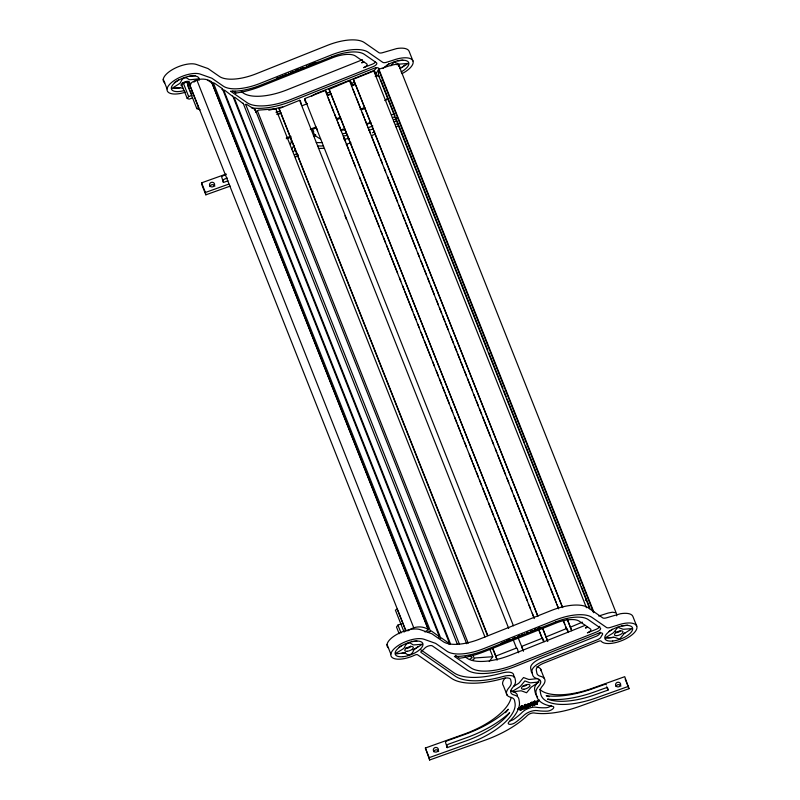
<?xml version="1.0" encoding="UTF-8"?>
<svg xmlns="http://www.w3.org/2000/svg" width="800" height="800" viewBox="0 0 800 800"><rect width="100%" height="100%" fill="white"/><g stroke="black" fill="none" stroke-linecap="round" stroke-linejoin="round"><path stroke-width="1.2" d="M589.71 608.71L378.31 74.83L378.9 69.22L391.24 65.23L395.53 64.41L398.66 64.88L399.78 66.52L399.62 68.31M616.68 615.83L616.7 614.33L398.66 64.88M315.95 62.91L315.09 63.4M539.49 627.43L539.47 628.31M308.94 65.21L309.26 66.06L308.32 65.72L309.26 66.06M316.65 62.68L316.38 63.09A1.21 0.5 -21.6 0 1 315.92 63.38L313.76 64.23A1.21 0.5 -21.6 0 1 313.23 64.34L312.54 63.68M533.38 704.02L533.83 703.49L534.17 705.04L534.83 704.94L534.79 703.39M327.64 95.28L325.88 90.66L325.19 90.49L305.6 98.25C303.37 99.03 305.91 103.36 307.22 103.62M351.64 85.87C352.39 84.77 351.11 79.96 348.97 80.93L329.05 89.39L537.9 616.17M375.47 76.42C377.65 75.68 375.37 70.24 373.29 71.21L353.75 79.09L353.38 79.67L355.42 84.18M542.34 627.64L547.77 641.54M567.13 619.09L571.65 630.74M522.41 708.22L521.54 709.25M523 706.51L522.85 705.77M301.66 105.23L300.25 100.48L299.59 100.3L278.99 108.65L487.49 635.57M518.64 652.76L517.16 648.29L515.95 648.25L496.31 655.87L495.91 656.46L497.01 659.82M525.44 707.16L525.63 707.65L525.87 706.81M281.81 76.65L276.94 78.96L276.7 78.34L280.06 77M405.99 630.93L189.54 84.28C195.28 78.8 204.59 77.21 211.49 81.72L428.41 629.53L425.01 632.01M211.49 81.72L428.31 629.81M528.15 707.45L529.29 705.25M528.53 707.31C531.67 704.02 525.02 707.45 529.1 705.88M275.9 109.38L275.45 108.85L258.37 110.13L255.49 112.52M527.61 704.49L527.8 704.98L528.02 703.67M527.26 705.19L527.1 705.8L528.38 703.92L529.76 704.85L527.46 705.68L527.53 704.67L527.72 705.15M519.06 635.61L519.65 636.44A1.22 0.5 -21.6 0 0 520.19 636.33A8.85 3.65 -21.6 0 0 522.34 635.47A1.22 0.5 -21.6 0 0 522.8 635.18L522.82 634.24M525.27 706.71L525.21 707.61M525.63 707.65L527.3 707.51L525.64 708.21L525.47 707.19L527.19 706.76L525.76 707.17M285.55 74.94L285.24 75.26A1.52 0.63 -21.6 0 1 284.72 75.52M245.13 104.59L246.57 104.36L255.19 109.64L254.71 110.46M212.89 83.29L214.31 83.08L222.38 88.66L221.86 89.49M232.6 96.32L224.63 90.21L223.2 90.43M242.92 103.46L234.94 97.35L233.52 97.56M222.48 88.89L439.39 636.7L438.77 637.3M232.79 96.02L449.71 643.83L449.09 644.44M390.88 65.88L394.09 62.16L398.67 63.86A4.56 1.88 -21.6 0 0 400.74 64.02L408.23 63.43L401.43 67.74A4.56 1.88 -21.6 0 0 400.11 68.75M504.87 642.04L503.97 642.5M293.01 71.52L291.13 73.3L290.88 72.68L291.64 72.38M189.42 84.36L187.65 85.49L196.82 108.64L198.58 107.5L188.65 82.52L186.71 81.84L183.32 83.05L181.86 84.95L187.21 98.46L189.15 99.14L192.55 97.92M187.21 98.46L188.66 96.56L192.06 95.34M401.34 623.86L397.94 625.08L396.48 626.98L399.16 633.73M525.57 707.24L526.37 706.79M298.53 69.93L298.07 69.45M523.96 707.22C525.15 711.55 523.7 704.4 524.15 707.7L523.34 708.68L524.65 708.36M472.4 660.33L475.28 657.94L492.77 656.71L489.24 661.49M531.42 705.13L532.14 704.93L531.77 704.55M536.01 703.48L536.57 702.78C536.96 706.16 537.82 701.78 536.07 703.46M280.19 77.33L281.12 76.81A3.41 1.41 -21.6 0 0 281.17 76.45M521.01 706.07C525.85 706.92 520.4 705.26 521.48 707.07C525.06 706.99 517.92 707.82 522.81 706.72M546.02 636.93L566.43 628.59L567.12 628.75L568.48 632.01M570.34 627.21L582.37 622.15M298.91 69.26L298.77 69.4A1.22 0.5 -21.6 0 1 298.31 69.69M509.14 640.36L509.08 639.37M534.02 704.21L534.98 703.87M509.2 639.93L510.27 640.3L509.33 639.96M527.46 633.58L526.96 632.63L527.89 632.26L527.27 633.29M300.84 68.36L300.16 69.69M298.38 70.04L298.32 70.07A8.1 3.35 -21.6 0 1 296.4 70.83L296.04 70.85M522.23 635.17L522.1 635.24A8.1 3.35 -21.6 0 1 520.19 636L520.12 636.02M281.29 76.37L280.54 76.8M407.79 630.92C413.75 626.33 421.92 625.42 428.41 629.53M521.47 705.97L521.18 706.38L522.77 706.15C524.27 707.16 520.94 708.67 520.82 707.04M174.28 82.6L177.43 80.7A4.56 1.88 -21.6 0 0 178.75 79.69M193.85 82.13L198.52 78.88L191.06 79.67A4.56 1.88 -21.6 0 1 189 79.52C185.44 75.89 181.76 78.46 180.52 82.55A4.56 1.88 -21.6 0 1 178.76 84.08L171.96 88.38L179.45 87.8A4.56 1.88 -21.6 0 1 181.52 87.95L183.43 88.81M285.3 74.84L285.18 74.91A4.93 2.04 -21.6 0 1 284.59 75.19M399.11 647.13L401.21 645.87A4.56 1.88 -21.6 0 0 401.94 645.38M513.69 686.33L517.88 683.8A4.56 1.88 -21.6 0 0 519.64 682.28L523.53 677.54L528.12 679.24A4.56 1.88 -21.6 0 0 530.19 679.4L537.64 678.61M608.79 631.48L610.89 630.21M534.76 704.38L533.98 704.56L534.26 705.25C538.18 703.67 531.8 703.39 534.26 705.25M303.73 68.73L304.35 67.71M469.49 659.45L472.22 657.67L469.23 655.69M427.63 632.26L431.22 630.89L439.39 636.7M315.67 62.76L314.25 63.36M534.94 704.46L533.37 704.34M538.75 628.24L539.46 627.93A1.21 0.5 -21.6 0 0 539.92 627.64M504.33 641.97L501.6 643.06M522.32 706.83L521.17 706.91M531.48 705.1L532.47 704.48L532.72 705.81M309.74 64.78L310.58 64.44M314.1 63.01L314.81 62.73M314.13 63.07L314.84 62.79M282.36 75.37L283.47 76.31A4.93 2.04 -21.6 0 0 285.43 75.53L286.48 75.13L285.99 73.92M288.19 74.47L288.88 74.19L288.34 72.87M294.12 72.1L294.82 71.83M307.79 66.65L307.09 66.93L306.59 65.72M362.52 59.71L287.15 89.79A43.24 17.86 -21.6 0 1 243.29 93.04L241.35 91.69M363.86 61.97L361.67 62.84A4.56 1.88 -21.6 0 0 363.47 61.92M326.86 93.21L330.28 91.85M350.84 83.65L354.27 82.28M327.66 94.92L331.12 93.54M351.88 85.26L355.34 83.88M302.31 105.65L306.94 103.8M327.78 95.47L331.26 94.08M352.1 85.76L355.58 84.37M375.26 76.5L377.58 75.58A2.28 0.94 -21.6 0 1 377.95 75.44M310.31 129.26L316.1 126.94M336.95 118.62L340.42 117.23M360.11 109.36L364.74 107.51M311.83 129.66L316.47 127.81M337.31 119.49L340.79 118.1M361.63 109.77L365.1 108.38M384.79 100.52L387.11 99.59M440.12 638.23L441.54 638.02L449.71 643.83M514.67 637.85L515.42 637.55L515.67 638.17L513.05 638.18M539.73 628.05L540.43 627.77L540.16 628.26A1.21 0.5 -21.6 0 1 539.7 628.55L537.55 629.41A1.21 0.5 -21.6 0 1 537.01 629.51L536.49 629.37M500.73 644.13L505.62 641.76A4.16 1.72 -21.6 0 0 505.66 641.36M511.98 639.64L512.67 639.36M517.91 637.27L518.36 636.38L517.66 636.65L523.22 650.26M523.94 634.86L524.64 634.59L524.34 633.87M530.88 632.1L531.57 631.82L531.07 630.61M532.35 631.51L533.04 631.23L532.72 630.46M535.27 630.34L535.72 629.45L535.27 630.34L534.7 628.93M585.15 625.35L510.93 654.96A43.24 17.86 -21.6 0 1 467.08 658.21L465.13 656.86M587.65 627.14L585.46 628.02A4.56 1.88 -21.6 0 0 587.25 627.09M314.38 63.69L313.24 63.55M313.48 135.57L315.68 134.78L314.79 135.25L314.65 136.58L314.6 134.77L314.79 135.25M313.5 135.71L314.23 134.9L314.65 136.58M230.25 186.1L205.85 194.83L202.03 185.19L201.59 182.84L226.19 174.04M370.9 122.27L368.59 123.09A54.67 22.58 -21.6 0 1 366.36 123.87M391.71 114.82L394.02 113.99M226 174.68L223.7 175.5A2.28 0.94 -21.6 0 0 221.74 177.21L223.42 182.46L227.99 180.83M227.34 178.05L225.04 178.88A2.28 0.94 -21.6 0 0 223.07 180.58L223.42 182.46M372.84 126L370.64 126.78A63.78 26.34 -21.6 0 1 368.38 127.57M373.35 128.82L371.17 129.6A54.67 22.58 -21.6 0 1 368.87 130.4M205.85 194.83L205.41 192.48L228.84 184.1M372.41 132.74L374.72 131.91M395.53 124.47L397.84 123.64M371.84 135.44L375.29 134.21M396 126.8L398.31 125.98M537.3 628.79L538.04 628.53M538.16 628.86L537.33 629.12M525.55 704.38L524.47 704.77L524.91 706.59L524.85 704.78L526.08 704.41M530.67 704.52L530.63 702.72C532.94 701.6 530.85 704 529.51 703.51M524.66 705.25L526.73 704.74L525.16 705.9M532.34 702.72L532.62 703.68L534.37 703.2L532.29 703.95L532.04 702.61L534.1 702.03L533.9 701.54M534.79 701.31C535.66 705.41 533.33 699.58 536.77 702.11C536.51 698.88 538.08 704.45 534.98 701.79L534.79 701.31L537.16 702.2M525.13 705.75L526.46 705.01L525.75 705.01M527.8 704.98L528.86 704.59L528.21 704.15M532.53 703.2L534.06 702.66M532.29 703.95L534.03 702.52L532.51 703.06L532.23 702.14L532.62 703.68M534.84 703.03L534.65 702.55L535.19 702.91M520.51 707.95L520.32 707.47M523.87 706.96L524.47 707.38L523.02 708.94L524.29 708.48L524.08 707.86L523.15 708.2M527.1 705.8L529.26 705.11L529.48 705.73M527.36 705.95L528.91 705.4M526.08 706.36L527.19 706.76M521.35 707.88L522.19 707.9L522.51 709.15L520.26 710.27L520 708.9L522.38 708.38M529.68 705.73L530.98 705.81L529.87 706.21M525.05 708.21L524.44 707.73L524.71 708.68M529.71 705.88L530.79 705.33M520.26 710.27L520.94 709.47M536.76 703.82L537.31 704.17M520.59 709.99L522.17 709.19L521.91 708.51L520.2 708.43L520.59 709.99L521.98 708.71L521.26 708.07M539.69 689.29A54.67 22.58 -21.6 0 0 592.37 688.26L624.74 676.68L629 688.68L579.52 706.38A60.36 24.93 -21.6 0 1 534.08 712.96A4.56 1.88 -21.6 0 0 527.48 715.33A60.36 24.93 -21.6 0 1 485.4 740.05L429.63 760L425.38 748.01L464.04 734.18A54.67 22.58 -21.6 0 0 511.14 697.46M447.21 747.63L466.61 740.69A54.67 22.58 -21.6 0 0 509.64 712.63A63.78 26.34 -21.6 0 1 466.09 737.87L448.83 744.05A2.28 0.94 -21.6 0 0 446.86 745.75L447.21 747.63L445.52 742.38A2.28 0.94 -21.6 0 1 447.49 740.67L464.75 734.49A63.78 26.34 -21.6 0 0 508.3 709.26A54.67 22.58 -21.6 0 1 505.5 712.7M608.07 690.08L594.95 694.77A54.67 22.58 -21.6 0 1 547.53 699.07A63.78 26.34 -21.6 0 0 594.43 691.95L605.41 688.03A2.28 0.94 -21.6 0 1 607.72 688.2L608.07 690.08L606.73 686.71M429.63 760L429.2 757.65L467.85 743.82A54.67 22.58 -21.6 0 0 515.01 702.91L514.56 700.49A18.22 7.53 -21.6 0 0 510.75 697.3A20.5 8.47 -21.6 0 1 508.97 687.71A18.22 7.53 -21.6 0 0 511.2 682.37L510.71 679.71A9.11 3.76 -21.6 0 0 502.85 678.57A66.02 27.26 -21.6 0 1 451.39 678.26L417.54 654.76A2.28 0.94 -21.6 0 0 414.9 655.07A19.36 8 -21.6 0 1 392.38 657.69A19.36 8 -21.6 0 1 400.11 644.37A19.36 8 -21.6 0 1 424.05 639.28L435.19 643.22A9.11 3.76 -21.6 0 1 435.93 643.58L447 651.27A36.45 15.05 -21.6 0 0 483.97 648.53L555.05 620.16A36.45 15.05 -21.6 0 1 592.02 617.43L606.55 627.51A4.56 1.88 -21.6 0 0 610.43 627.43L617.05 625.34A19.36 8 -21.6 0 1 636.75 626.19L632.93 616.55A19.36 7.99 -21.6 0 0 620.5 613.74L606.61 617.79A4.56 1.88 -21.6 0 1 602.73 617.87L588.2 607.78A36.45 15.05 -21.6 0 0 551.24 610.52L480.15 638.89A36.45 15.05 -21.6 0 1 443.18 641.62L432.11 633.94A9.11 3.76 -21.6 0 0 431.37 633.57L420.23 629.64A19.36 8 -21.6 0 0 396.29 634.72A19.36 8 -21.6 0 0 388.57 648.05M628.56 686.33L596.19 697.91A54.67 22.58 -21.6 0 1 540.68 693.73L540.23 691.3A18.22 7.53 -21.6 0 1 542.46 685.96A20.5 8.47 -21.6 0 0 540.68 676.37A18.22 7.53 -21.6 0 1 536.87 673.18L536.25 669.85A9.11 3.76 -21.6 0 1 543.37 663.31L598.73 641.22A2.28 0.94 -21.6 0 1 601.16 641.16A19.36 8 -21.6 0 0 622.58 640.31A19.36 8 -21.6 0 0 636.75 626.19M283.98 75.82L283.42 75.95M507.52 640.37L507.05 640.52M507.35 641.13L507.76 640.99M598.71 616.04L608.16 613.04L612.44 612.22L615.57 612.69M517.93 708.95C519.65 707.22 520.1 707.84 517.82 709.13M526.07 706.21L527 706.27M544.15 641.73L542.79 638.47L542.11 638.3L522.52 646.06L521.64 646.92L523.45 651.26M526.12 706.71L527.04 706.66M506.68 640.92L507.01 640.86A4.93 2.04 -21.6 0 0 508.38 640.36M522.96 706.63L521.33 706.8L522.96 706.2M195.42 75.54L189.73 76.3A4.56 1.88 -21.6 0 1 188.92 76.36M402.82 60.19L399.41 60.64A4.56 1.88 -21.6 0 1 397.34 60.49M416.93 641.02L413.51 641.47A4.56 1.88 -21.6 0 1 411.45 641.31M627.75 625.21L623.19 625.81A4.56 1.88 -21.6 0 1 621.68 625.82M301.98 67.9L302.83 67.57M196.82 108.64L200.12 109.8M232.71 90.94L235.77 93.07A50.11 20.69 -21.6 0 0 261.39 86.16L332.47 57.8A22.78 9.41 -21.6 0 1 355.58 56.09L366.76 63.85A4.56 1.88 -21.6 0 1 363.58 67.67L372.34 64.17A4.56 1.88 -21.6 0 0 375.42 62.15M212.67 83.57L208.6 80.74A4.56 1.88 -21.6 0 0 207.48 80.41M455.47 655.4L459.56 658.24A50.11 20.69 -21.6 0 0 485.17 651.33L556.26 622.97A22.78 9.41 -21.6 0 1 579.36 621.26L590.55 629.02A4.56 1.88 -21.6 0 1 587.37 632.84L596.13 629.34A4.56 1.88 -21.6 0 0 599.7 626.29M420.71 649.73L453.96 672.8A61.46 25.38 -21.6 0 0 501.87 673.09A13.67 5.64 -21.6 0 1 513.65 674.8L514.14 677.46M506.51 641.4L507.26 641.48A4.93 2.04 -21.6 0 0 509.22 640.7L509.58 640.57M539.59 627.69L539.29 627.66A3.74 1.54 -21.6 0 0 538.8 627.82M526.58 706.32L526.85 706.88M518.88 635.68L519.4 635.82A1.22 0.5 -21.6 0 0 519.94 635.72M378.31 74.83L379.76 77.42M318.12 62.21L317.42 62.49M311.81 63.99L312.18 64.9L311.49 65.17L311.16 64.38M541.91 627.38L541.21 627.66M303.41 68.08L303.69 68.74M535.59 629.16L535.97 630.07M299.14 69.18L299.01 70.01A1.22 0.5 -21.6 0 1 298.55 70.3A8.85 3.65 -21.6 0 1 296.4 71.16A1.22 0.5 -21.6 0 1 295.86 71.27L295.18 70.76M526.96 632.63L527.47 633.91L528.27 633.21L527.89 632.26M506.85 640.26L507.19 641.09M412.97 61.02L409.15 51.38A19.36 7.99 -21.6 0 0 396.71 48.57L382.82 52.62A4.56 1.88 -21.6 0 1 378.95 52.7L364.42 42.61A36.45 15.05 -21.6 0 0 327.45 45.35L256.36 73.72A36.45 15.05 -21.6 0 1 219.4 76.45L208.33 68.77A9.11 3.76 -21.6 0 0 207.58 68.4L196.44 64.47A19.36 8 -21.6 0 0 172.5 69.55A19.36 8 -21.6 0 0 164.78 82.88M625.18 679.03L629 688.68M378.9 69.22L593.98 612.39M378.51 69.53L593.58 612.69M380.68 79.74L394.92 115.72M395.84 118.04L487.76 350.16M488.67 352.48L502.92 388.46M503.84 390.78L506.14 396.59M507.06 398.91L524.52 443.01M525.44 445.33L580.59 584.61M581.51 586.93L589.78 607.82M373.85 71.06L586.45 607.71M355.88 85.34L562.68 607.61M567.28 619.22L571.41 629.67M353.43 79.4L562.53 607.48M353.02 89.35L355.32 95.16M356.24 97.48L360.83 109.08M362.21 112.57L364.05 117.21M364.97 119.53L367.27 125.33M368.19 127.65L370.49 133.46M371.4 135.78L379.22 155.51M380.6 158.99L382.43 163.63M384.27 168.27L385.65 171.76M387.49 176.4L397.6 201.93M398.98 205.41L400.82 210.06M402.65 214.7L404.95 220.5M405.87 222.82L408.17 228.63M409.09 230.95L415.98 248.36M417.82 253L419.2 256.48M421.04 261.12L423.33 266.93M424.25 269.25L426.55 275.05M427.47 277.37L429.77 283.18M430.69 285.5L434.36 294.78M436.2 299.42L438.5 305.23M439.42 307.55L441.72 313.35M442.64 315.67L444.93 321.48M445.85 323.8L448.15 329.6M450.91 336.56L453.67 343.53M454.58 345.85L456.88 351.65M457.8 353.97L460.1 359.78M461.02 362.1L463.32 367.9M464.24 370.22L466.53 376.02M467.45 378.35L472.05 389.95M473.89 394.59L475.27 398.08M476.18 400.4L478.48 406.2M479.4 408.52L481.7 414.32M482.62 416.65L490.43 436.38M492.27 441.02L493.65 444.5M495.49 449.14L496.86 452.63M497.78 454.95L505.6 474.68M506.97 478.16L508.81 482.8M510.65 487.44L512.03 490.93M513.87 495.57L516.17 501.37M517.09 503.69L523.98 521.1M525.36 524.58L527.2 529.23M529.03 533.87L531.33 539.67M532.25 541.99L534.55 547.8M535.47 550.12L537.77 555.92M538.68 558.24L542.36 567.53M543.74 571.01L546.5 577.97M547.42 580.29L549.71 586.1M550.63 588.42L552.93 594.22M553.85 596.54L556.15 602.34M557.07 604.67L558.45 608.15M563.5 620.91L564.88 624.4M565.8 626.72L568.1 632.52M349.52 80.78L558.62 608.86M563.22 620.46L566.43 628.59M542.95 628.94L547.55 640.54M329.1 89.12L537.74 616.04M328.24 97.91L330.53 103.71M331.45 106.03L333.75 111.84M334.67 114.16L336.97 119.96M337.89 122.28L341.56 131.57M343.4 136.21L345.7 142.01M346.62 144.33L348.92 150.14M349.84 152.46L352.13 158.26M353.05 160.58L355.35 166.39M359.49 176.83L360.87 180.31M361.78 182.64L364.08 188.44M365 190.76L367.3 196.56M368.22 198.88L370.52 204.69M371.44 207.01L373.73 212.81M374.65 215.13L379.25 226.74M381.09 231.38L382.46 234.86M383.38 237.18L385.68 242.99M386.6 245.31L388.9 251.11M389.82 253.43L397.63 273.16M399.47 277.81L400.85 281.29M402.69 285.93L404.06 289.41M404.98 291.73L412.8 311.46M414.17 314.95L416.01 319.59M417.85 324.23L419.23 327.71M421.07 332.35L423.37 338.16M424.28 340.48L431.18 357.89M432.56 361.37L434.39 366.01M436.23 370.65L438.53 376.46M439.45 378.78L441.75 384.58M442.67 386.9L444.96 392.71M445.88 395.03L449.56 404.31M450.94 407.79L452.78 412.44M454.62 417.08L456.91 422.88M457.83 425.2L460.13 431.01M461.05 433.33L463.35 439.13M464.27 441.45L466.56 447.26M469.32 454.22L472.08 461.18M473 463.5L475.3 469.31M476.21 471.63L478.51 477.43M479.43 479.75L481.73 485.56M482.65 487.88L487.24 499.48M488.62 502.96L490.46 507.61M491.38 509.93L493.68 515.73M494.6 518.05L496.89 523.86M497.81 526.18L505.63 545.91M507.01 549.39L508.84 554.03M510.68 558.67L512.06 562.16M512.98 564.48L515.28 570.28M516.2 572.6L524.01 592.33M525.39 595.81L527.23 600.46M529.06 605.1L530.44 608.58M532.28 613.22L533.66 616.7M538.71 629.47L543.31 641.08M325.19 90.49L534.29 618.57M538.43 629.02L542.11 638.3M540.45 668.75L544.27 678.4M304.78 98.84L513.42 625.76M291.14 72.25L291.39 72.87M514.93 637.42L515.18 638.04M299.59 100.3L508.69 628.37M513.29 639.98L516.5 648.11M344.98 215.8L346.36 219.28M536.77 702.11L534.76 701.08L534.96 701.56M534.59 701.7L534.4 701.21L534.65 702.55M285.5 74.68L285.79 75.4M534.15 702.58L534.37 703.2M532.04 702.61L531.85 702.12L532.1 703.46M530.63 702.72L531.04 704.39M527.34 705.8L527.56 706.44M277.27 77.78L277.52 78.4M522.49 705.9L522.72 706.83M520 708.9L519.81 708.42L520.07 709.79M279.06 108.37L487.7 635.29M492.76 648.06L495.97 656.18M492.54 648.34L497.14 659.94M275.86 108.9L484.96 636.98M490.01 649.74L492.77 656.71M507.17 695.27L503.35 685.63A20.5 8.47 -21.6 0 1 505.15 678.07M257.29 110.49L468.23 643.21M472.83 654.82L474.21 658.3M255.3 109.86L466.7 643.74M245.68 104.37L459.37 644.05M243.11 103.15L457.27 644M235.01 91.14L235.77 93.07M234.07 97.34L450.52 643.99M223.75 90.21L440.66 638.02M213.44 83.08L430.35 630.89M196.83 79.95L413.74 627.76M405.87 631.01L397.17 609.02L395.4 610.15L404.11 632.14M186.71 81.84L189.39 88.59M190.28 90.84L191.62 94.21M183.32 83.05L188.66 96.56M397.94 625.08L401.06 632.95M163.25 79.29L167.07 88.93M387.03 644.46L390.85 654.1M201.59 182.84L205.41 192.48M425.38 748.01L429.2 757.65M539.49 700.09L537.26 700.74M538.57 700.42L538.43 701.75L538.21 700.55M536.76 703.26L536.95 704.3M531.97 704.42L532.36 705.94M524.15 707.7L524.35 708.8M375.98 75.76A2.28 0.94 -21.6 0 1 377.37 75.99M296.87 153.18A55.81 23.05 -21.6 0 1 294.68 154.99M323.43 145.96A55.81 23.05 -21.6 0 1 317.6 145.88M402.05 73.62A19.36 8 -21.6 0 0 412.63 60.35A19.36 8 -21.6 0 0 393.26 60.16L386.64 62.26A4.56 1.88 -21.6 0 1 382.76 62.34L368.23 52.26A36.45 15.05 -21.6 0 0 331.27 54.99L260.18 83.36A36.45 15.05 -21.6 0 1 223.21 86.1L212.14 78.41A9.11 3.76 -21.6 0 0 211.4 78.05L200.26 74.11A19.36 8 -21.6 0 0 169.03 85.05A19.36 8 -21.6 0 0 185.58 92.12M375.25 73.75A4.56 1.88 -21.6 0 0 377.15 71.89A19.36 8 -21.6 0 1 378.44 69.74A4.56 1.88 -21.6 0 0 377.97 67.83A4.56 1.88 -21.6 0 0 373.83 68.39L291.68 101.17A47.79 19.74 -21.6 0 1 251.42 107.8M320.66 138.98A59.23 24.46 -21.6 0 1 312.61 130.09M383.01 68.53A14.81 6.11 -21.6 0 1 405.22 60.41A14.81 6.11 -21.6 0 1 401.1 71.93M349.54 138.5A54.67 22.58 -21.6 0 1 343.79 139.1M317.61 130.81A54.67 22.58 -21.6 0 1 316.89 128.56M350.98 142.81A60.36 24.93 -21.6 0 1 346.18 144.25M323.52 148.28A60.36 24.93 -21.6 0 1 318.38 148.42M298.43 154.86A60.36 24.93 -21.6 0 1 295.44 157.19M293.9 145.34A59.23 24.46 -21.6 0 1 291.55 149.39M291.36 138.73A54.67 22.58 -21.6 0 1 290.56 144.2M281.04 112.95A9.11 3.76 -21.6 0 0 279.07 113.4A66.02 27.26 -21.6 0 1 276.74 114.03M279.42 111.3A61.46 25.38 -21.6 0 1 275.92 112.23M183.98 90.61A14.81 6.11 -21.6 0 1 171.41 87.38A14.81 6.11 -21.6 0 1 187.36 76.65A14.81 6.11 -21.6 0 1 198.98 80.51M344.59 129A54.67 22.58 -21.6 0 1 342.36 129.26M209.98 186.61A2.56 2.33 -10.5 0 1 214.9 186.09M393.88 119.58A2.56 2.33 -10.5 0 1 396.4 119.91M347.67 135.45A54.67 22.58 -21.6 0 1 344.23 135.83M398.47 65.82A4.56 1.88 -21.6 0 1 399.21 66.55M404.7 65.08A14.81 6.11 -21.6 0 1 401.53 67.51M388.86 63.52A4.56 1.88 -21.6 0 1 388.43 64.03M387.83 64.55A4.56 1.88 -21.6 0 1 387.1 65.04M181.73 86A4.56 1.88 -21.6 0 1 184.91 81.86A4.56 1.88 -21.6 0 1 189.14 83.35M190.43 84.41A4.56 1.88 -21.6 0 1 191.02 83.89M180.21 87.8A14.81 6.11 -21.6 0 1 174.34 88.14M376.15 67.82A19.36 7.99 -21.6 0 0 375.81 68.52A4.56 1.88 -21.6 0 1 372.34 71.16L317.53 93.03A13.67 5.64 -21.6 0 0 311.76 96.06M322.1 142.59A55.81 23.05 -21.6 0 1 316.26 142.51M268.77 110.18A61.46 25.38 -21.6 0 0 278.08 107.92A13.67 5.64 -21.6 0 1 282.73 107.03M313.85 131.84A59.23 24.46 -21.6 0 1 311.94 128.91M295.53 149.81A55.81 23.05 -21.6 0 1 293.34 151.61M186.64 81.51A2.56 1.06 -21.6 0 1 182.48 83M297.6 70A8.85 3.65 -21.6 0 1 296.16 70.55M296.77 70A8.1 3.35 -21.6 0 1 296.16 70.22M396.26 120.85A2.56 2.33 -10.5 0 1 393.85 121.71M392.36 117.95A2.56 2.33 -10.5 0 1 394.77 117.09M395.96 117.57A2.56 2.33 -10.5 0 1 396.71 118.54M346.51 133.12A63.78 26.34 -21.6 0 1 343.05 133.63M369.31 123.41A63.78 26.34 -21.6 0 1 367.04 124.2M345.18 129.75A63.78 26.34 -21.6 0 1 340.58 130.39M291 136.4A54.67 22.58 -21.6 0 1 286.35 137.68M279.61 113.89A54.67 22.58 -21.6 0 1 277.19 114.53M386.75 98.72A2.28 0.94 -21.6 0 1 387.12 98.59M290.89 137.43A56.95 23.52 -21.6 0 1 286.26 138.71M585.33 600.24A2.28 0.94 -21.6 0 1 585.7 600.11M536.86 666.72A20.5 8.47 -21.6 0 1 541.21 670.89M433.77 751.78A2.56 2.33 -10.5 0 1 438.69 751.26M616.02 686.58A2.56 2.33 -10.5 0 1 620.94 686.05M549.23 696.69A54.67 22.58 -21.6 0 1 546.19 695.7A63.78 26.34 -21.6 0 0 593.09 688.58L604.07 684.65A2.28 0.94 -21.6 0 1 606.38 684.83M625.32 632.68A14.81 6.11 -21.6 0 1 623.55 633.73M613.67 637.32A14.81 6.11 -21.6 0 1 607.8 637.66M612.22 629.2A4.56 1.88 -21.6 0 1 611.62 629.72M417.84 646.75A14.81 6.11 -21.6 0 1 412.9 649.89M405.2 652.72A14.81 6.11 -21.6 0 1 401.74 653.31M600.37 632.27A19.36 7.99 -21.6 0 0 599.6 633.69A4.56 1.88 -21.6 0 1 596.13 636.33L541.31 658.2A13.67 5.64 -21.6 0 0 530.64 668.01L531.26 671.34A22.78 9.41 -21.6 0 0 532.04 673.06M539.29 679.53A15.95 6.58 -21.6 0 1 538.08 681.94M510.64 690.68A15.95 6.58 -21.6 0 0 512.74 691.6A22.78 9.41 -21.6 0 1 517.5 695.58M537.4 682.78A22.78 9.41 -21.6 0 0 534.61 689.46L535.06 691.88A59.23 24.46 -21.6 0 0 537.64 697.01M551.51 705.5A4.56 1.88 -21.6 0 1 545.88 707.76A55.81 23.05 -21.6 0 1 535.82 707.21A9.11 3.76 -21.6 0 0 522.62 711.94A55.81 23.05 -21.6 0 1 514 719.17A4.56 1.88 -21.6 0 1 510.1 720.84M509.02 640.43A1.52 0.63 -21.6 0 1 508.5 640.69M620.11 631.02A2.56 1.06 -21.6 0 1 616.89 632.58A2.56 1.06 -21.6 0 1 615.74 631.46M410.65 646.03A2.56 1.06 -21.6 0 1 408.44 647.95A2.56 1.06 -21.6 0 1 405.84 647.76M522.1 634.86A8.85 3.65 -21.6 0 1 521.38 635.17M527.1 684.61A2.56 1.06 -21.6 0 1 525.12 685.88A2.56 1.06 -21.6 0 1 522.93 686.1M526.96 707.45L525.74 707.86L526.96 707.45M395.91 653.3L396.41 653.88L403.24 652.97A4.56 1.88 -21.6 0 1 405.31 653.12C408.87 656.75 412.54 654.18 413.78 650.09A4.56 1.88 -21.6 0 1 415.54 648.57L422.34 644.26L414.85 644.84A4.56 1.88 -21.6 0 1 412.78 644.69C409.22 641.06 405.55 643.63 404.31 647.72A4.56 1.88 -21.6 0 1 402.55 649.25L395.91 653.3M512.58 691.23L513.08 691.81L519.91 690.9A4.56 1.88 -21.6 0 1 521.98 691.05L526.56 692.75L530.46 688.02A4.56 1.88 -21.6 0 1 532.21 686.5L538.98 681.98L531.52 682.77A4.56 1.88 -21.6 0 1 529.45 682.62L524.87 680.92L520.98 685.65A4.56 1.88 -21.6 0 1 519.22 687.18L512.58 691.23M605.59 637.64L606.09 638.22L612.92 637.31A4.56 1.88 -21.6 0 1 614.99 637.47L619.57 639.17L623.46 634.44A4.56 1.88 -21.6 0 1 625.22 632.91L632.02 628.6L624.53 629.19A4.56 1.88 -21.6 0 1 622.46 629.03L617.88 627.33L613.98 632.06A4.56 1.88 -21.6 0 1 612.23 633.59L605.59 637.64M331.99 56.73L260.9 85.1A41 16.93 -21.6 0 1 230.59 91.22L247.11 102.68A43.24 17.86 -21.6 0 0 290.96 99.43L373.29 66.58A4.56 1.88 -21.6 0 0 376.48 62.76L364.33 54.34A31.89 13.17 -21.6 0 0 331.99 56.73M555.77 621.9L484.69 650.27A41 16.93 -21.6 0 1 454.38 656.39L470.9 667.85A43.24 17.86 -21.6 0 0 514.75 664.6L597.08 631.75A4.56 1.88 -21.6 0 0 600.26 627.93L588.12 619.51A31.89 13.17 -21.6 0 0 555.77 621.9M597.62 633.56L515.47 666.34A47.79 19.74 -21.6 0 1 467 669.93L432.38 645.91A4.56 1.88 -21.6 0 0 428.7 645.93A4.56 1.88 -21.6 0 0 424.78 648.17A19.36 8 -21.6 0 1 421.52 651.1A2.28 0.94 -21.6 0 0 421.04 652.4L455.29 676.18A61.46 25.38 -21.6 0 0 503.2 676.47A13.67 5.64 -21.6 0 1 514.99 678.18L515.48 680.84A22.78 9.41 -21.6 0 1 512.69 687.52A15.95 6.58 -21.6 0 0 514.08 694.98A22.78 9.41 -21.6 0 1 518.84 698.96L519.29 701.38A59.23 24.46 -21.6 0 1 509.03 721.89A4.56 1.88 -21.6 0 0 509.63 724.34A4.56 1.88 -21.6 0 0 515.33 722.54A55.81 23.05 -21.6 0 0 523.95 715.31A9.11 3.76 -21.6 0 1 537.16 710.59A55.81 23.05 -21.6 0 0 547.22 711.13A4.56 1.88 -21.6 0 0 552.84 708.88A4.56 1.88 -21.6 0 0 552.52 706.33A59.23 24.46 -21.6 0 1 536.4 695.26L535.95 692.84A22.78 9.41 -21.6 0 1 538.74 686.16A15.95 6.58 -21.6 0 0 537.36 678.69A22.78 9.41 -21.6 0 1 532.59 674.72L531.98 671.38A13.67 5.64 -21.6 0 1 542.65 661.57L597.47 639.7A4.56 1.88 -21.6 0 0 600.93 637.06A19.36 8 -21.6 0 1 602.22 634.91A4.56 1.88 -21.6 0 0 601.76 633A4.56 1.88 -21.6 0 0 597.62 633.56M210.41 186.43A2.56 2.33 -10.5 0 0 214.57 184.94A2.56 2.33 -10.5 0 0 211.2 182.43A2.56 2.33 -10.5 0 0 210.41 186.43M612.75 641.03A14.81 6.11 -21.6 0 0 632.63 628.28A14.81 6.11 -21.6 0 0 610.79 630.45A14.81 6.11 -21.6 0 0 612.75 641.03M403.07 656.68A14.81 6.11 -21.6 0 0 422.95 643.93A14.81 6.11 -21.6 0 0 401.11 646.11A14.81 6.11 -21.6 0 0 403.07 656.68M616.89 635.64A4.56 1.88 -21.6 0 0 623 631.72A4.56 1.88 -21.6 0 0 616.28 632.39A4.56 1.88 -21.6 0 0 616.89 635.64M407.21 651.3A4.56 1.88 -21.6 0 0 413.32 647.38A4.56 1.88 -21.6 0 0 406.6 648.04A4.56 1.88 -21.6 0 0 407.21 651.3M523.88 689.23A4.56 1.88 -21.6 0 0 529.99 685.31A4.56 1.88 -21.6 0 0 523.28 685.97A4.56 1.88 -21.6 0 0 523.88 689.23M616.44 686.4A2.56 2.33 -10.5 0 0 620.61 684.91A2.56 2.33 -10.5 0 0 617.24 682.4A2.56 2.33 -10.5 0 0 616.44 686.4M434.19 751.6A2.56 2.33 -10.5 0 0 438.36 750.11A2.56 2.33 -10.5 0 0 434.99 747.6A2.56 2.33 -10.5 0 0 434.19 751.6"/></g></svg>
